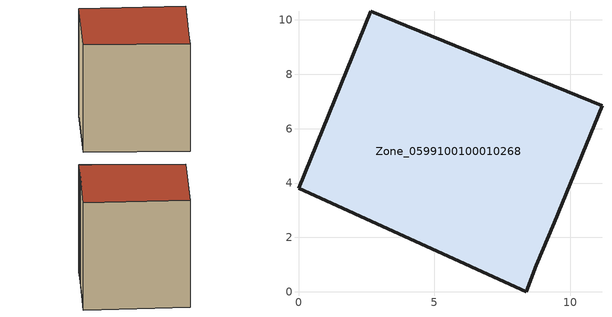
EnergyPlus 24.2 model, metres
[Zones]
Zone_0599100100010268
 floor ground (C_G): 0,3.81 2.66,10.32 11.16,6.85 9.4,2.53 8.75,0.98 8.37,0 z0
 wall outside (C_F): 2.66,10.32 0,3.81 8.37,0 8.75,0.98 9.4,2.53 11.16,6.85 2.66,10.32 z0:10.3
 roof outside (C_R): 9.4,2.53 11.16,6.85 2.66,10.32 0,3.81 8.37,0 8.75,0.98 z10.3
[BUILDING]
Pand.0599100100010268: North Axis=0; Terrain=City; Loads Convergence Tolerance Value=0.04; Temperature Convergence Tolerance Value=0.4; Solar Distribution=FullExterior; Maximum Number of Warmup Days=25; Minimum Number of Warmup Days=1
[Site:Location]
Rotterdam.The.Hague.AP_ZH_NLD Design_Conditions: Latitude=51.96; Longitude=4.45; Time Zone=1; Elevation=-4.5
[SITE:GROUNDTEMPERATURE:BUILDINGSURFACE]
18, 18, 18, 18, 18, 18, 18, 18, 18, 18, 18, 18
[MATERIAL] Thermal Absorptance=0.9; Solar Absorptance=0.7; Visible Absorptance=0.7
Name | Roughness | Thickness | Conductivity | Density | Specific Heat
G.TI.2015-2018 | MediumSmooth | 0.15 | 0.0428571 | 540 | 1210
F.TI.2015-2018 | Rough | 0.3 | 0.0666667 | 1920 | 840
R.TI.2015-2018 | MediumRough | 0.2 | 0.0333333 | 1500 | 1000
[CONSTRUCTION]
C_G: G.TI.2015-2018
C_F: F.TI.2015-2018
C_R: R.TI.2015-2018
[ZONE]
Zone_0599100100010268: Type=1; Multiplier=1; Ceiling Height=Autocalculate; Volume=Autocalculate; Floor Area=autocalculate; Part of Total Floor Area=Yes
[ZONEINFILTRATION:DESIGNFLOWRATE]
Infil_Zone_0599100100010268: Zone or ZoneList or Space or SpaceList=Zone_0599100100010268; Schedule=AlwaysOn; Design Flow Rate Calculation Method=Flow/Area; Flow Rate per Floor Area=0.0015; Constant Term Coefficient=1; Temperature Term Coefficient=0; Velocity Term Coefficient=0; Velocity Squared Term Coefficient=0
[HVACTEMPLATE:ZONE:IDEALLOADSAIRSYSTEM]
Zone_0599100100010268: Maximum Heating Supply Air Temperature=50; Minimum Cooling Supply Air Temperature=13; Maximum Heating Supply Air Humidity Ratio=0.0156; Minimum Cooling Supply Air Humidity Ratio=0.0077; Heating Limit=NoLimit; Cooling Limit=NoLimit; Dehumidification Control Type=ConstantSensibleHeatRatio; Cooling Sensible Heat Ratio=0.7; Dehumidification Setpoint=60; Humidification Control Type=None; Humidification Setpoint=30; Outdoor Air Method=None; Outdoor Air Flow Rate per Person=0.00944; Outdoor Air Flow Rate per Zone Floor Area=0; Outdoor Air Flow Rate per Zone=0; Demand Controlled Ventilation Type=None; Outdoor Air Economizer Type=NoEconomizer; Heat Recovery Type=None; Sensible Heat Recovery Effectiveness=0.7; Latent Heat Recovery Effectiveness=0.65
[ZONECONTROL:THERMOSTAT]
ThermostatControl_Zone_0599100100010268: Zone or ZoneList=Zone_0599100100010268; Control Type Schedule=DualSetpointControlType; Control 1=Thermostat_Zone_0599100100010268; Temperature Difference Between Cutout And Setpoint=0
[THERMOSTATSETPOINT:DUALSETPOINT]
Thermostat_Zone_0599100100010268: Heating Setpoint Temperature Schedule=HeatingSetpoint_Zone_0599100100010268; Cooling Setpoint Temperature Schedule=CoolingSetpoint_Zone_0599100100010268
[SCHEDULE:COMPACT]
HeatingSetpoint_Zone_0599100100010268: Through: 12/31, For: AllDays, Until: 24:00, 21
CoolingSetpoint_Zone_0599100100010268: Through: 12/31, For: AllDays, Until: 24:00, 24
DualSetpointControlType: Through: 12/31, For: AllDays, Until: 24:00, 4
AlwaysOn: Through: 12/31, For: AllDays, Until: 24:00, 1
